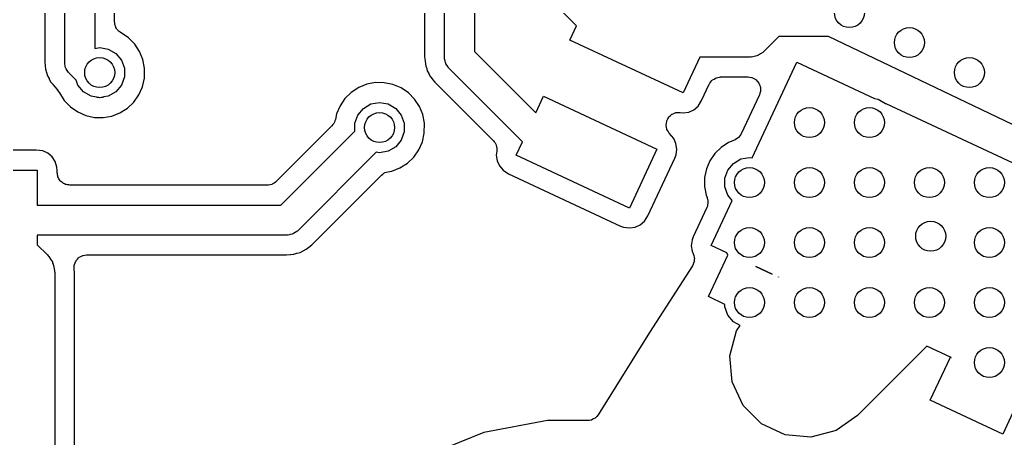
# Model space of a CAD drawing. Extents: x 76 to 124.9, y -113.7 to -66.
# Drawn here: x 109.2 to 119.06, y -101.66 to -97.47 of the extents above; entities that cross this region are included whole.
import ezdxf

# ---------------------------------------------------------------- set-up
doc = ezdxf.new("R2010")
doc.units = 0
doc.header["$MEASUREMENT"] = 0
doc.layers.add('BLACK', color=7, linetype='CONTINUOUS')

msp = doc.modelspace()

# ---------------------------------------------------------------- linework, layer by layer
at = {"layer": 'Black'}
for p, q in [((109.451, -94.15), (109.451, -97.8939)), ((109.65, -97.9), (109.65, -96.5)), ((109.95, -96.5), (109.95, -97.7579)), ((114.77, -97.5323), (114.194, -96.9561)), ((113.45, -97.85), (113.45, -97.05)), ((113.75, -97.05), (113.75, -97.7879)), ((110.149, -97.4925), (110.149, -97.1855)), ((113.251, -97.2826), (113.251, -97.8439)), ((110.15, -97.5003), (110.149, -97.4925)), ((110.15, -97.5083), (110.15, -97.5003)), ((110.153, -97.519), (110.15, -97.5083)), ((110.154, -97.5271), (110.153, -97.519)), ((110.156, -97.5301), (110.154, -97.5271)), ((110.157, -97.5353), (110.156, -97.5301)), ((110.161, -97.5421), (110.157, -97.5353)), ((110.163, -97.5497), (110.161, -97.5421)), ((110.169, -97.5583), (110.163, -97.5497)), ((110.173, -97.5661), (110.169, -97.5583)), ((110.176, -97.5686), (110.173, -97.5661)), ((110.178, -97.5728), (110.176, -97.5686)), ((110.184, -97.578), (110.178, -97.5728)), ((110.189, -97.5843), (110.184, -97.578)), ((110.198, -97.5898), (110.189, -97.5843)), ((110.204, -97.5963), (110.198, -97.5898)), ((110.288, -97.6524), (110.204, -97.5963)), ((114.703, -97.6754), (114.77, -97.5323)), ((110.35, -97.7148), (110.288, -97.6524)), ((115.836, -98.2037), (114.703, -97.6754)), ((116.794, -97.6392), (116.646, -97.7864)), ((117.29, -97.6392), (116.794, -97.6392)), ((121.681, -99.7431), (117.29, -97.6392)), ((109.95, -97.7579), (110, -97.749)), ((110, -97.749), (110.086, -97.7642)), ((110.086, -97.7642), (110.161, -97.8078)), ((110.398, -97.7882), (110.35, -97.7148)), ((110.432, -97.8696), (110.398, -97.7882)), ((113.75, -97.7879), (114.364, -98.4024)), ((116.634, -97.7982), (116.611, -97.8113)), ((116.639, -97.7915), (116.634, -97.7982)), ((116.646, -97.7864), (116.639, -97.7915)), ((109.451, -97.8939), (109.455, -97.9314)), ((109.651, -97.9065), (109.65, -97.9)), ((110.161, -97.8078), (110.217, -97.8745)), ((110.217, -97.8745), (110.247, -97.9564)), ((110.449, -97.9551), (110.432, -97.8696)), ((113.251, -97.8439), (113.255, -97.8814)), ((113.255, -97.8814), (113.255, -97.8821)), ((113.255, -97.8821), (113.255, -97.8827)), ((113.255, -97.8827), (113.258, -97.9159)), ((113.451, -97.8565), (113.45, -97.85)), ((113.451, -97.8631), (113.451, -97.8565)), ((113.456, -97.882), (113.451, -97.8631)), ((113.459, -97.9013), (113.456, -97.882)), ((113.462, -97.907), (113.459, -97.9013)), ((116.004, -97.845), (115.836, -98.2037)), ((116.5, -97.845), (116.004, -97.845)), ((116.505, -97.845), (116.5, -97.845)), ((116.514, -97.8435), (116.505, -97.845)), ((116.522, -97.8442), (116.514, -97.8435)), ((116.548, -97.8375), (116.522, -97.8442)), ((116.526, -98.8537), (116.973, -97.8953)), ((116.573, -97.8329), (116.548, -97.8375)), ((116.581, -97.8285), (116.573, -97.8329)), ((116.59, -97.8263), (116.581, -97.8285)), ((116.611, -97.8113), (116.59, -97.8263)), ((116.973, -97.8953), (117.751, -98.2581)), ((109.455, -97.9314), (109.455, -97.9321)), ((109.455, -97.9321), (109.455, -97.9327)), ((109.455, -97.9327), (109.458, -97.9659)), ((109.458, -97.9659), (109.467, -97.9979)), ((109.467, -97.9979), (109.467, -97.9985)), ((109.467, -97.9985), (109.468, -97.9991)), ((109.468, -97.9991), (109.477, -98.0312)), ((109.651, -97.9131), (109.651, -97.9065)), ((109.656, -97.932), (109.651, -97.9131)), ((109.659, -97.9513), (109.656, -97.932)), ((109.662, -97.957), (109.659, -97.9513)), ((109.664, -97.9634), (109.662, -97.957)), ((109.675, -97.9794), (109.664, -97.9634)), ((109.685, -97.9964), (109.675, -97.9794)), ((109.69, -98.0007), (109.685, -97.9964)), ((109.694, -98.0061), (109.69, -98.0007)), ((110.247, -97.9564), (110.247, -98.0436)), ((110.447, -98.0574), (110.449, -97.9551)), ((113.258, -97.9159), (113.267, -97.9479)), ((113.267, -97.9479), (113.267, -97.9485)), ((113.267, -97.9485), (113.268, -97.9491)), ((113.268, -97.9491), (113.277, -97.9812)), ((113.277, -97.9812), (113.293, -98.0106)), ((113.464, -97.9134), (113.462, -97.907)), ((113.475, -97.9294), (113.464, -97.9134)), ((113.485, -97.9464), (113.475, -97.9294)), ((113.49, -97.9507), (113.485, -97.9464)), ((113.494, -97.9561), (113.49, -97.9507)), ((114.23, -98.6917), (113.494, -97.9561)), ((109.477, -98.0312), (109.493, -98.0606)), ((109.493, -98.0606), (109.493, -98.0612)), ((109.493, -98.0612), (109.493, -98.0618)), ((109.493, -98.0618), (109.509, -98.0914)), ((109.509, -98.0914), (109.53, -98.1173)), ((109.765, -98.0772), (109.694, -98.0061)), ((109.783, -98.1255), (109.765, -98.0772)), ((110.247, -98.0436), (110.217, -98.1255)), ((110.428, -98.1424), (110.447, -98.0574)), ((113.293, -98.0106), (113.293, -98.0112)), ((113.293, -98.0112), (113.293, -98.0118)), ((113.293, -98.0118), (113.309, -98.0414)), ((113.309, -98.0414), (113.33, -98.0673)), ((113.33, -98.0673), (113.33, -98.0678)), ((113.33, -98.0678), (113.331, -98.0683)), ((113.331, -98.0683), (113.354, -98.0973)), ((113.354, -98.0973), (113.938, -98.6811)), ((116.104, -98.1065), (116.114, -98.094)), ((116.114, -98.094), (116.123, -98.0806)), ((116.123, -98.0806), (116.128, -98.0775)), ((116.128, -98.0775), (116.131, -98.0732)), ((116.131, -98.0732), (116.146, -98.0651)), ((116.146, -98.0651), (116.159, -98.0557)), ((116.159, -98.0557), (116.164, -98.0543)), ((116.164, -98.0543), (116.169, -98.0515)), ((116.169, -98.0515), (116.185, -98.0487)), ((116.185, -98.0487), (116.201, -98.0445)), ((116.201, -98.0445), (116.206, -98.045)), ((116.206, -98.045), (116.212, -98.044)), ((116.212, -98.044), (116.486, -98.044)), ((116.486, -98.044), (116.502, -98.0468)), ((116.502, -98.0468), (116.519, -98.0483)), ((116.519, -98.0483), (116.524, -98.0506)), ((116.524, -98.0506), (116.529, -98.0515)), ((116.529, -98.0515), (116.543, -98.0597)), ((116.543, -98.0597), (116.558, -98.0666)), ((116.558, -98.0666), (116.562, -98.0705)), ((116.562, -98.0705), (116.567, -98.0732)), ((116.567, -98.0732), (116.577, -98.0858)), ((116.577, -98.0858), (116.589, -98.0973)), ((116.589, -98.0973), (116.591, -98.1023)), ((109.53, -98.1173), (109.53, -98.1178)), ((109.53, -98.1178), (109.531, -98.1183)), ((109.531, -98.1183), (109.554, -98.1473)), ((109.554, -98.1473), (109.571, -98.1648)), ((109.571, -98.1648), (109.573, -98.1679)), ((109.573, -98.1679), (109.576, -98.1702)), ((109.576, -98.1702), (109.586, -98.1856)), ((109.586, -98.1856), (109.596, -98.2004)), ((109.839, -98.1922), (109.783, -98.1255)), ((109.914, -98.2358), (109.839, -98.1922)), ((110.161, -98.1922), (110.086, -98.2358)), ((110.217, -98.1255), (110.161, -98.1922)), ((110.392, -98.2229), (110.428, -98.1424)), ((112.517, -98.1984), (112.454, -98.26)), ((112.591, -98.1502), (112.517, -98.1984)), ((112.673, -98.1172), (112.591, -98.1502)), ((112.759, -98.1007), (112.673, -98.1172)), ((112.847, -98.1013), (112.759, -98.1007)), ((112.933, -98.119), (112.847, -98.1013)), ((113.015, -98.1531), (112.933, -98.119)), ((113.088, -98.2024), (113.015, -98.1531)), ((116.022, -98.2804), (116.098, -98.1162)), ((116.098, -98.1162), (116.102, -98.1117)), ((116.102, -98.1117), (116.104, -98.1065)), ((116.591, -98.1023), (116.595, -98.1065)), ((116.595, -98.1065), (116.6, -98.1219)), ((116.6, -98.1219), (116.607, -98.1367)), ((116.609, -98.1907), (116.604, -98.2061)), ((116.607, -98.1367), (116.608, -98.1421)), ((116.608, -98.1421), (116.609, -98.1473)), ((116.609, -98.1473), (116.609, -98.1636)), ((116.609, -98.1636), (116.611, -98.1799)), ((116.611, -98.1799), (116.609, -98.1852)), ((116.609, -98.1852), (116.609, -98.1907)), ((109.596, -98.2004), (109.597, -98.2036)), ((109.597, -98.2036), (109.646, -98.2802)), ((109.646, -98.2802), (109.708, -98.3436)), ((109.967, -98.2451), (109.914, -98.2358)), ((109.974, -98.2477), (109.967, -98.2451)), ((109.981, -98.2477), (109.974, -98.2477)), ((109.987, -98.2494), (109.981, -98.2477)), ((109.99, -98.2492), (109.987, -98.2494)), ((110, -98.251), (109.99, -98.2492)), ((110.018, -98.2477), (110, -98.251)), ((110.026, -98.2477), (110.018, -98.2477)), ((110.032, -98.2455), (110.026, -98.2477)), ((110.039, -98.2449), (110.032, -98.2455)), ((110.042, -98.2436), (110.039, -98.2449)), ((110.086, -98.2358), (110.042, -98.2436)), ((110.278, -98.3555), (110.342, -98.2948)), ((110.342, -98.2948), (110.392, -98.2229)), ((112.454, -98.26), (112.405, -98.3326)), ((113.15, -98.2648), (113.088, -98.2024)), ((113.198, -98.3382), (113.15, -98.2648)), ((114.364, -98.4024), (114.441, -98.2373)), ((114.441, -98.2373), (115.574, -98.7656)), ((115.986, -98.3349), (116.022, -98.2804)), ((116.6, -98.2218), (116.417, -98.6129)), ((116.604, -98.2061), (116.6, -98.2218)), ((117.751, -98.2581), (117.786, -98.2642)), ((117.786, -98.2642), (117.861, -98.3078)), ((109.708, -98.3436), (109.78, -98.3938)), ((109.78, -98.3938), (109.861, -98.4291)), ((110.203, -98.4027), (110.278, -98.3555)), ((112.405, -98.3326), (112.37, -98.4136)), ((112.583, -98.4245), (112.639, -98.3578)), ((112.639, -98.3578), (112.714, -98.3142)), ((112.714, -98.3142), (112.8, -98.299)), ((112.8, -98.299), (112.886, -98.3142)), ((112.886, -98.3142), (112.961, -98.3578)), ((112.961, -98.3578), (113.017, -98.4245)), ((113.232, -98.4196), (113.198, -98.3382)), ((115.837, -98.403), (115.893, -98.3948)), ((115.893, -98.3948), (115.944, -98.3715)), ((115.944, -98.3715), (115.986, -98.3349)), ((117.861, -98.3078), (117.864, -98.3104)), ((117.864, -98.3104), (120.508, -99.5435)), ((109.861, -98.4291), (109.947, -98.448)), ((109.947, -98.448), (110.035, -98.4498)), ((110.035, -98.4498), (110.121, -98.4346)), ((110.121, -98.4346), (110.203, -98.4027)), ((112.353, -98.4831), (112.349, -98.4968)), ((112.358, -98.47), (112.353, -98.4831)), ((112.37, -98.4136), (112.358, -98.47)), ((112.553, -98.5064), (112.583, -98.4245)), ((113.017, -98.4245), (113.047, -98.5064)), ((113.249, -98.5051), (113.232, -98.4196)), ((115.669, -98.5045), (115.672, -98.4846)), ((115.672, -98.4831), (115.673, -98.4815)), ((115.672, -98.4846), (115.672, -98.4831)), ((115.673, -98.4815), (115.682, -98.464)), ((115.682, -98.464), (115.692, -98.4462)), ((115.692, -98.4462), (115.693, -98.4451)), ((115.693, -98.4451), (115.694, -98.4436)), ((115.694, -98.4436), (115.709, -98.4305)), ((115.709, -98.4305), (115.724, -98.417)), ((115.724, -98.417), (115.725, -98.4164)), ((115.725, -98.4164), (115.727, -98.4153)), ((115.727, -98.4153), (115.745, -98.4082)), ((115.745, -98.4082), (115.764, -98.4006)), ((115.764, -98.4006), (115.766, -98.4005)), ((115.766, -98.4005), (115.767, -98.3999)), ((115.767, -98.3999), (115.787, -98.3997)), ((115.787, -98.3997), (115.808, -98.3989)), ((115.808, -98.3989), (115.837, -98.403)), ((112.324, -98.5324), (111.767, -99.0894)), ((111.813, -99.325), (112.553, -98.585)), ((112.332, -98.5208), (112.324, -98.5324)), ((112.342, -98.5102), (112.332, -98.5208)), ((112.345, -98.5031), (112.342, -98.5102)), ((112.349, -98.4968), (112.345, -98.5031)), ((112.553, -98.585), (112.553, -98.5064)), ((113.047, -98.5064), (113.047, -98.5936)), ((113.247, -98.6074), (113.249, -98.5051)), ((115.666, -98.5244), (115.669, -98.5045)), ((115.666, -98.526), (115.666, -98.5244)), ((115.666, -98.5276), (115.666, -98.526)), ((115.67, -98.5472), (115.666, -98.5276)), ((115.674, -98.567), (115.67, -98.5472)), ((115.675, -98.5684), (115.674, -98.567)), ((115.675, -98.57), (115.675, -98.5684)), ((115.686, -98.587), (115.675, -98.57)), ((115.696, -98.6043), (115.686, -98.587)), ((113.017, -98.6755), (112.961, -98.7422)), ((113.047, -98.5936), (113.017, -98.6755)), ((113.228, -98.6924), (113.247, -98.6074)), ((113.938, -98.6811), (113.946, -98.6926)), ((114.167, -98.8264), (114.23, -98.6917)), ((115.742, -98.6581), (115.696, -98.6043)), ((115.765, -98.7091), (115.742, -98.6581)), ((116.351, -98.676), (116.291, -98.7002)), ((116.354, -98.6742), (116.351, -98.676)), ((116.357, -98.6734), (116.354, -98.6742)), ((116.372, -98.6628), (116.357, -98.6734)), ((116.388, -98.653), (116.372, -98.6628)), ((116.39, -98.6504), (116.388, -98.653)), ((116.392, -98.6485), (116.39, -98.6504)), ((116.403, -98.6334), (116.392, -98.6485)), ((116.414, -98.6188), (116.403, -98.6334)), ((116.415, -98.6156), (116.414, -98.6188)), ((116.417, -98.6129), (116.415, -98.6156)), ((109.366, -98.7744), (108.249, -98.7744)), ((109.431, -98.7836), (109.366, -98.7744)), ((109.482, -98.8066), (109.431, -98.7836)), ((112.886, -98.7858), (112.8, -98.801)), ((112.961, -98.7422), (112.886, -98.7858)), ((113.142, -98.8448), (113.192, -98.7729)), ((113.192, -98.7729), (113.228, -98.6924)), ((113.946, -98.6926), (113.955, -98.7029)), ((113.955, -98.7029), (113.958, -98.7102)), ((113.958, -98.7102), (113.962, -98.7167)), ((113.962, -98.7167), (113.966, -98.7302)), ((113.966, -98.7302), (113.971, -98.7431)), ((113.973, -98.7865), (113.967, -98.8275)), ((113.971, -98.7431), (113.972, -98.751)), ((113.972, -98.751), (113.974, -98.7586)), ((113.974, -98.7586), (113.973, -98.7725)), ((113.973, -98.7725), (113.973, -98.7865)), ((115.574, -98.7656), (115.3, -99.3547)), ((115.774, -98.7646), (115.765, -98.7091)), ((115.766, -98.824), (115.774, -98.7646)), ((116.217, -98.7484), (116.154, -98.81)), ((116.291, -98.7002), (116.217, -98.7484)), ((109.524, -98.843), (109.482, -98.8066)), ((109.555, -98.8898), (109.524, -98.843)), ((112.767, -98.7951), (111.981, -99.5811)), ((112.8, -98.801), (112.767, -98.7951)), ((113.078, -98.9055), (113.142, -98.8448)), ((113.967, -98.8275), (113.976, -98.8829)), ((113.976, -98.8829), (113.999, -98.934)), ((115.3, -99.3547), (114.167, -98.8264)), ((115.485, -99.4315), (115.754, -98.8549)), ((115.754, -98.8549), (115.766, -98.824)), ((116.105, -98.8826), (116.07, -98.9636)), ((116.154, -98.81), (116.105, -98.8826)), ((116.339, -98.9078), (116.414, -98.8642)), ((116.414, -98.8642), (116.5, -98.849)), ((116.5, -98.849), (116.526, -98.8537)), ((107.925, -98.975), (109.375, -98.975)), ((109.375, -98.975), (109.375, -99.325)), ((109.573, -98.9471), (109.555, -98.8898)), ((109.576, -98.98), (109.573, -98.9471)), ((109.576, -99.001), (109.576, -98.98)), ((112.884, -98.9911), (112.921, -98.9846)), ((112.921, -98.9846), (113.003, -98.9527)), ((113.003, -98.9527), (113.078, -98.9055)), ((113.999, -98.934), (114.036, -98.9764)), ((114.036, -98.9764), (114.09, -99.0119)), ((116.07, -98.9636), (116.052, -99.0497)), ((116.253, -99.0564), (116.283, -98.9745)), ((116.283, -98.9745), (116.339, -98.9078)), ((109.577, -99.0118), (109.576, -99.001)), ((109.577, -99.0227), (109.577, -99.0118)), ((109.581, -99.033), (109.577, -99.0227)), ((109.583, -99.0438), (109.581, -99.033)), ((109.589, -99.0532), (109.583, -99.0438)), ((109.592, -99.0635), (109.589, -99.0532)), ((109.599, -99.0719), (109.592, -99.0635)), ((109.605, -99.0813), (109.599, -99.0719)), ((109.613, -99.0884), (109.605, -99.0813)), ((112.122, -99.7212), (112.818, -99.0258)), ((112.818, -99.0258), (112.831, -99.0164)), ((112.831, -99.0164), (112.844, -99.0059)), ((112.844, -99.0059), (112.849, -99.004)), ((112.849, -99.004), (112.853, -99.0009)), ((112.853, -99.0009), (112.869, -98.9966)), ((112.869, -98.9966), (112.884, -98.9911)), ((114.09, -99.0119), (115.21, -99.5344)), ((116.052, -99.0497), (116.05, -99.1378)), ((116.253, -99.1436), (116.253, -99.0564)), ((109.62, -99.0968), (109.613, -99.0884)), ((109.63, -99.1022), (109.62, -99.0968)), ((109.638, -99.1093), (109.63, -99.1022)), ((109.648, -99.113), (109.638, -99.1093)), ((109.658, -99.1185), (109.648, -99.113)), ((109.669, -99.1204), (109.658, -99.1185)), ((109.679, -99.1241), (109.669, -99.1204)), ((109.69, -99.1241), (109.679, -99.1241)), ((109.701, -99.126), (109.69, -99.1241)), ((111.679, -99.126), (109.701, -99.126)), ((111.684, -99.125), (111.679, -99.126)), ((111.69, -99.1255), (111.684, -99.125)), ((111.705, -99.1213), (111.69, -99.1255)), ((111.721, -99.1185), (111.705, -99.1213)), ((111.726, -99.1157), (111.721, -99.1185)), ((111.731, -99.1143), (111.726, -99.1157)), ((111.745, -99.1049), (111.731, -99.1143)), ((111.759, -99.0968), (111.745, -99.1049)), ((111.763, -99.0925), (111.759, -99.0968)), ((111.767, -99.0894), (111.763, -99.0925)), ((116.05, -99.1378), (116.066, -99.2244)), ((116.283, -99.2255), (116.253, -99.1436)), ((116.066, -99.2244), (116.077, -99.2507)), ((116.077, -99.2507), (116.078, -99.2578)), ((116.078, -99.2578), (116.081, -99.2643)), ((116.081, -99.2643), (116.083, -99.2789)), ((116.083, -99.2789), (116.085, -99.2932)), ((116.117, -99.7305), (116.328, -99.2793)), ((116.328, -99.2793), (116.283, -99.2255)), ((109.375, -99.325), (111.813, -99.325)), ((116.074, -99.3495), (115.938, -99.6412)), ((116.076, -99.3425), (116.074, -99.3495)), ((116.079, -99.3361), (116.076, -99.3425)), ((116.081, -99.3217), (116.079, -99.3361)), ((116.085, -99.3076), (116.081, -99.3217)), ((116.085, -99.2932), (116.084, -99.3004)), ((116.084, -99.3004), (116.085, -99.3076)), ((115.45, -99.4859), (115.485, -99.4315)), ((115.21, -99.5344), (115.241, -99.5459)), ((115.241, -99.5459), (115.301, -99.554)), ((115.301, -99.554), (115.356, -99.5458)), ((115.356, -99.5458), (115.407, -99.5225)), ((115.407, -99.5225), (115.45, -99.4859)), ((111.875, -99.625), (109.375, -99.625)), ((109.375, -99.625), (109.375, -99.7214)), ((111.882, -99.6239), (111.875, -99.625)), ((111.888, -99.6244), (111.882, -99.6239)), ((111.907, -99.6194), (111.888, -99.6244)), ((111.926, -99.616), (111.907, -99.6194)), ((111.932, -99.6127), (111.926, -99.616)), ((111.938, -99.6109), (111.932, -99.6127)), ((111.954, -99.5997), (111.938, -99.6109)), ((111.971, -99.5899), (111.954, -99.5997)), ((111.976, -99.5849), (111.971, -99.5899)), ((111.981, -99.5811), (111.976, -99.5849)), ((115.926, -99.6721), (115.918, -99.7316)), ((115.938, -99.6412), (115.926, -99.6721)), ((109.375, -99.7214), (109.477, -99.8232)), ((112.037, -99.7817), (112.066, -99.7663)), ((112.066, -99.7663), (112.092, -99.7452)), ((112.092, -99.7452), (112.093, -99.7449)), ((112.093, -99.7444), (112.122, -99.7212)), ((112.093, -99.7449), (112.093, -99.7444)), ((115.918, -99.7316), (115.926, -99.787)), ((116.275, -99.8039), (116.117, -99.7305)), ((109.477, -99.8232), (109.483, -99.8322)), ((109.483, -99.8322), (109.492, -99.8393)), ((109.492, -99.8393), (109.508, -99.8676)), ((109.508, -99.8676), (109.527, -99.8943)), ((109.766, -99.8784), (109.778, -99.8662)), ((109.778, -99.8662), (109.789, -99.8532)), ((109.789, -99.8532), (109.793, -99.8508)), ((109.793, -99.8508), (109.796, -99.8474)), ((109.796, -99.8474), (109.812, -99.84)), ((109.812, -99.84), (109.826, -99.8315)), ((109.826, -99.8315), (109.831, -99.8307)), ((109.831, -99.8307), (109.835, -99.8286)), ((109.835, -99.8286), (109.852, -99.8269)), ((109.852, -99.8269), (109.869, -99.824)), ((109.869, -99.824), (111.869, -99.824)), ((111.869, -99.824), (111.906, -99.8203)), ((111.906, -99.8203), (111.907, -99.8204)), ((111.907, -99.8204), (111.908, -99.8202)), ((111.908, -99.8202), (111.941, -99.8173)), ((111.941, -99.8173), (111.973, -99.8076)), ((111.973, -99.8076), (111.974, -99.8076)), ((111.974, -99.8073), (112.006, -99.798)), ((111.974, -99.8076), (111.974, -99.8073)), ((112.006, -99.798), (112.036, -99.7823)), ((112.036, -99.7821), (112.037, -99.7817)), ((112.036, -99.7823), (112.036, -99.7821)), ((115.926, -99.787), (115.938, -99.8125)), ((115.938, -99.8125), (115.943, -99.8307)), ((115.943, -99.8307), (115.948, -99.8487)), ((115.947, -99.8732), (115.946, -99.892)), ((115.949, -99.8545), (115.947, -99.8732)), ((115.948, -99.8487), (115.948, -99.8516)), ((115.948, -99.8516), (115.949, -99.8545)), ((116.089, -100.241), (116.283, -99.8256)), ((116.283, -99.8255), (116.275, -99.8039)), ((116.283, -99.8256), (116.283, -99.8255)), ((109.527, -99.8943), (109.529, -99.905)), ((109.529, -99.905), (109.535, -99.9145)), ((109.535, -99.9145), (109.541, -99.9467)), ((109.541, -99.9467), (109.549, -99.9782)), ((109.745, -99.9612), (109.746, -99.9443)), ((109.749, -100.006), (109.745, -99.9612)), ((109.746, -99.9273), (109.748, -99.9227)), ((109.746, -99.9443), (109.746, -99.9273)), ((109.748, -99.9179), (109.755, -99.9024)), ((109.748, -99.9227), (109.748, -99.9179)), ((109.755, -99.9024), (109.761, -99.8865)), ((109.761, -99.8865), (109.764, -99.8828)), ((109.764, -99.8828), (109.766, -99.8784)), ((115.929, -99.9321), (115.5, -100.6)), ((115.937, -99.9147), (115.929, -99.9321)), ((115.945, -99.8977), (115.937, -99.9147)), ((115.946, -99.892), (115.945, -99.8948)), ((115.945, -99.8948), (115.945, -99.8977)), ((116.565, -99.9394), (116.565, -99.9394)), ((116.565, -99.9394), (116.727, -100.015)), ((116.727, -100.015), (116.565, -99.9394)), ((109.549, -99.9782), (109.548, -99.9892)), ((109.548, -99.9892), (109.55, -100)), ((109.55, -100), (109.55, -102.4)), ((109.749, -102.4), (109.749, -100.006)), ((116.792, -100.045), (116.789, -100.044)), ((116.789, -100.044), (116.792, -100.045)), ((116.792, -100.045), (116.792, -100.045)), ((116.253, -100.318), (116.089, -100.241)), ((116.253, -100.344), (116.253, -100.318)), ((116.283, -100.425), (116.253, -100.344)), ((116.339, -100.492), (116.283, -100.425)), ((116.406, -100.531), (116.339, -100.492)), ((116.37, -100.583), (116.406, -100.531)), ((115.5, -100.6), (114.986, -101.423)), ((115.5, -100.6), (115.5, -100.6)), ((116.303, -100.834), (116.37, -100.583)), ((118.274, -100.736), (117.63, -101.38)), ((118.517, -100.849), (118.274, -100.736)), ((116.326, -101.094), (116.303, -100.834)), ((118.309, -101.277), (118.51, -100.846)), ((118.51, -100.846), (118.517, -100.849)), ((116.436, -101.33), (116.326, -101.094)), ((119.235, -101.184), (119.034, -101.615)), ((116.62, -101.514), (116.436, -101.33)), ((119.034, -101.615), (118.309, -101.277)), ((114.972, -101.438), (114.959, -101.453)), ((114.986, -101.423), (114.972, -101.438)), ((117.58, -101.43), (117.367, -101.579)), ((117.63, -101.38), (117.58, -101.43)), ((114.48, -101.479), (113.844, -101.6)), ((114.879, -101.481), (114.48, -101.479)), ((114.899, -101.478), (114.879, -101.481)), ((114.918, -101.475), (114.899, -101.478)), ((114.92, -101.475), (114.918, -101.475)), ((114.922, -101.474), (114.92, -101.475)), ((114.939, -101.464), (114.922, -101.474)), ((114.957, -101.455), (114.939, -101.464)), ((114.958, -101.454), (114.957, -101.455)), ((114.959, -101.453), (114.958, -101.454)), ((116.856, -101.624), (116.62, -101.514)), ((113.844, -101.6), (113.244, -101.842)), ((117.115, -101.647), (116.856, -101.624)), ((117.367, -101.579), (117.115, -101.647))]:
    msp.add_line(p, q, dxfattribs=at)
for centre in [(117.5, -97.4), (118.1, -97.7), (110, -98), (118.7, -98), (117.1, -98.5), (117.7, -98.5), (112.8, -98.55), (116.5, -99.1), (117.1, -99.1), (117.7, -99.1), (118.3, -99.1), (118.9, -99.1), (116.5, -99.7), (117.1, -99.7), (117.7, -99.7), (118.313, -99.637), (118.9, -99.7), (116.5, -100.3), (117.1, -100.3), (117.7, -100.3), (118.3, -100.3), (118.9, -100.3), (118.9, -100.9)]:
    msp.add_circle(centre, 0.15, dxfattribs=at)

doc.saveas('drawing.dxf')
